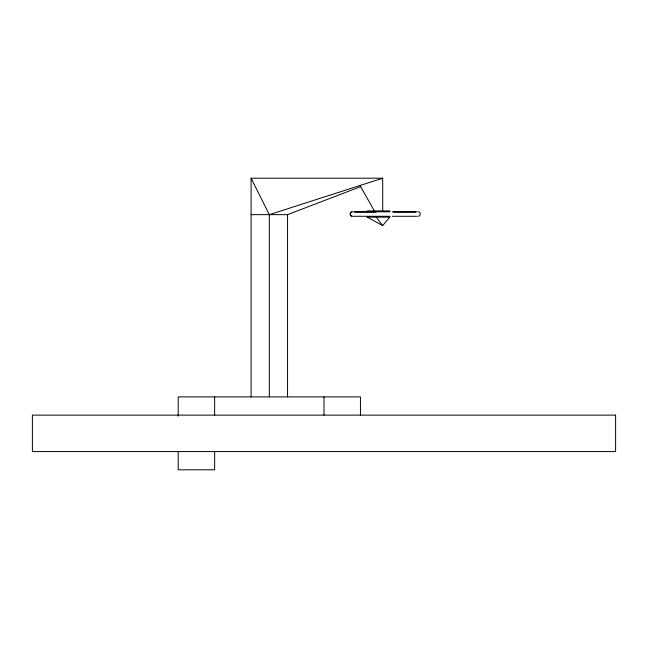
<?xml version="1.0" encoding="UTF-8"?>
<svg xmlns="http://www.w3.org/2000/svg" width="648" height="648" viewBox="0 0 648 648"><rect width="100%" height="100%" fill="white"/><g stroke="black" fill="none" stroke-linecap="round" stroke-linejoin="round"><path stroke-width="0.97" d="M350.139 214.034L350.803 212.431L352.399 211.775C349.515 211.669 349.491 216.416 352.399 216.294L351.281 215.987L350.228 214.618M367.262 217.145L382.693 225.585L389.731 217.145M251.1 214.65L287.55 214.65L360.806 186.584M380.87 178.897L382.693 178.2L382.693 210.462M269.325 396.9L269.325 214.65L382.693 178.2L251.1 178.2L251.1 396.9M418.106 216.294C421.022 216.408 421.022 211.661 418.106 211.775M367.052 210.916L389.942 210.916M353.484 211.775L389.942 211.775M392.226 211.775L416.964 211.775M354.626 212.139L376.164 212.139M393.401 212.139L415.789 212.139M353.484 216.294L389.942 216.294M392.226 216.294L416.964 216.294M367.052 217.145L389.942 217.145M376.204 217.145L382.693 225.585M359.972 185.506L374.293 210.77M251.1 178.2L269.325 214.65M360.45 415.125L360.45 396.9L178.2 396.9L178.2 416.138M324 396.9L324 415.125M287.55 214.65L287.55 396.9M214.65 396.9L214.65 415.125M214.65 451.575L214.65 469.8L178.2 469.8L178.2 451.575M615.6 415.125L32.4 415.125L32.4 451.575L615.6 451.575L615.6 415.125"/></g></svg>
